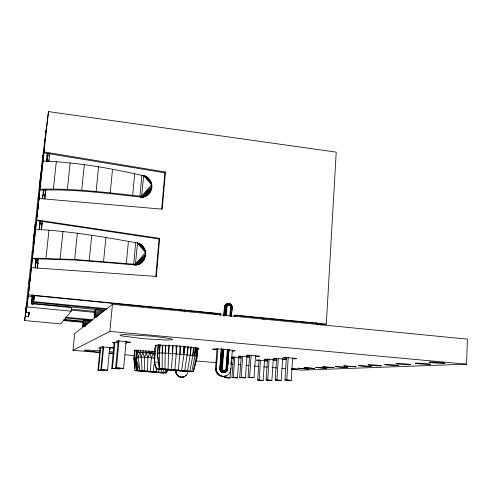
<?xml version="1.0" encoding="UTF-8"?>
<svg xmlns="http://www.w3.org/2000/svg" width="492" height="492" viewBox="0 0 492 492"><rect width="100%" height="100%" fill="white"/><g stroke="black" fill="none" stroke-linecap="round" stroke-linejoin="round"><path stroke-width="0.74" d="M42.945 161.905L43.062 161.032C77.576 162.292 111.801 168.412 145.343 176.148C149.285 177.981 151.923 182.298 151.505 186.659C151.093 191.677 146.782 195.964 141.757 196.333C107.963 192.766 74.083 188.141 39.975 189.26L28.444 294.733L26.088 312.223L29.538 312.549L28.554 316.817L25.32 316.516L24.6 320.55L60.688 323.89L71.199 311.172L71.568 307.568L31.137 303.669L32.134 295.452L219.69 313.914L220.502 313.65L220.385 315.163M141.561 197.169C149.224 197.2 154.537 187.919 150.552 181.302L143.664 175.496L141.561 197.169C109.027 193.639 76.438 189.174 43.604 190.06L39.87 190.029M35.516 229.869L35.602 229.26C69.876 231.185 103.769 236.916 137.496 243.005L144.464 248.909L145.103 250.674L145.423 254.401L144.439 258.042L142.268 261.154L139.999 262.906L135.546 264.345L74.661 259.481L32.441 258.177M135.374 264.911C147.606 264.899 149.353 245.729 137.496 243.005L135.374 264.911L75.977 260.065L32.367 258.675M197.827 348.035L196.911 358.01L193.479 371.552L168.092 369.197L168.725 345.046M136.573 350.009L136.376 352.247L138.178 352.29L138.19 350.04L138.178 352.29L142.944 352.506L143.141 350.255M229.856 316.067L230.594 306.19C228.786 304.665 231.966 303.306 230.287 305.477L230.951 306.879L230.268 316.024M168.092 369.197L164.961 368.988L165.343 345.464M168.024 369.449L166.388 372.905L147.483 371.146L147.852 357.598L146.309 352.604L136.376 352.247M164.961 368.988L162.151 368.816L162.317 345.347M291.129 369.197L301.842 370.125L466.564 364.178L467.4 339.148L112.453 304.296L74.704 333.49L73.013 350.279L99.796 352.604M138.178 352.29L138.375 350.015M159.777 344.523L159.439 352.887L159.728 368.686L162.151 368.816M135.005 370.636L163.818 373.034L135.005 370.636L133.978 358.816L134.654 350.575M197.04 347.807L196.431 356.14L196.911 358.01L193.208 371.509L196.431 356.14L196.88 347.764M224.29 315.913L224.979 306.762C225.785 302.426 232.162 303.189 232.083 307.506L231.406 315.987L232.064 306.854L230.951 306.879L230.766 305.606L228.897 304.216L226.671 305.009L225.945 306.288L225.256 315.477M321.018 325.027L326.307 324.074L336.227 152.126L48.468 111.604L45.897 132.059L46.211 129.63M197.04 355.765L197.31 351.276M316.381 324.222L316.473 322.703M171.431 369.443L173.129 345.322M286.405 357.124L284.942 380.008L291.252 380.384L292.611 358.207M276.633 358.084L275.188 380.027L279.474 380.39L281.215 380.39L282.648 358.324M284.942 380.008L286.787 380.008L288.232 357.284M259.063 359.529L257.648 380.064L261.664 380.396L263.183 380.396L264.536 359.88M267.55 358.674L266.111 380.045L271.885 380.39L273.288 359.221M275.188 380.027L276.904 380.027L278.3 358.705M232.021 307.629L232.003 306.842M249.598 355.156L248.036 377.339L254.069 377.69L255.545 355.704M265.471 319.806L265.563 318.435L262.593 319.173M266.111 380.045L267.709 380.045L269.13 358.853M241.228 356.19L239.696 377.456L243.977 377.813L245.471 377.794L246.935 356.454M257.648 380.064L259.136 380.058L260.502 360.162M193.479 371.552L159.162 368.662L157.495 354.566L158.184 344.757M189.918 371.091L192.821 355.562L193.368 347.936M224.801 376.128L224.684 377.659L229.998 377.979L230.705 368.022M230.982 364.197L231.197 361.134M233.429 357.161L231.935 377.561L237.464 377.887L238.952 356.682M248.036 377.339L249.61 377.321L251.154 355.298M187.538 370.839L190.195 355.236L190.804 346.823M221.824 348.699L220.33 368.526C220.447 372.936 226.861 373.41 227.519 369.166L228.965 349.412M231.935 377.561L233.3 377.542L234.795 357.02M239.696 377.456L241.16 377.432L242.697 356.036M227.372 349.492L225.846 370.002L224.358 371.073L221.763 370.494L221.228 369.074L222.722 349.166M227.778 349.56L226.308 369.381L225.594 370.937L223.86 371.718L222.083 370.888L221.566 369.043L223.054 349.166M224.684 377.659L225.963 377.641L226.129 375.365M221.326 348.711L219.85 369.203L219.979 369.879L221.326 369.578L223.86 371.718L225.299 371.448L226.671 370.033L228.06 349.615M230.557 316.018L231.394 306.35L230.268 304.733L228.897 304.216C223.971 305.274 226.812 312.168 225.582 315.532M228.313 349.671L226.843 369.553L225.594 370.937L224.358 371.073L222.882 370.679L221.91 369.006L223.393 349.166M230.81 316.018L231.394 306.35L230.766 305.606L228.552 304.985L226.923 305.218C224.733 304.333 226.609 303.502 227.464 305.194L226.603 306.442L225.914 315.6M228.534 349.72L227.058 369.633C226.388 373.022 221.037 372.524 220.908 369.111L222.384 349.412M231.031 316.024L231.707 306.836C231.584 303.509 226.338 302.894 225.631 306.227L224.949 315.317M227.347 369.843L228.737 349.252M231.209 315.925L231.88 306.836M227.402 369.83L228.915 349.338M231.4 315.839L232.021 307.463M227.402 369.806L227.12 370.482L228.983 349.363M232.335 350.273L230.933 369.406C230.723 373.17 227.359 376.503 223.54 376.343L224.782 376.103M234.807 316.602L234.924 315.071L326.307 324.074M166.388 372.905L137.102 370.464L135.282 364.523L136.389 350.046M184.746 370.562L187.114 354.892L187.747 346.466M224.37 376.325C219.647 377.235 215.047 372.967 215.558 368.213L217.07 348.324M219.573 315.44L219.69 313.914M222.267 376.349L223.091 376.337C219.081 376.048 215.988 372.112 216.357 368.164L217.851 348.477M223.792 315.956L224.481 306.811L225.674 304.443M221.437 348.705L219.942 368.52C219.549 369.91 221.806 373.772 222.901 371.46L224.838 371.626C224.094 373.508 226.8 371.989 225.594 370.937L226.105 370.863C226.289 372.481 227.642 370.347 226.671 370.033M223.903 315.932L224.592 306.787L225.256 304.948L227.07 305.839L226.332 315.723M221.597 348.699L220.108 368.52C219.869 370.98 222.39 373.237 224.807 372.493M224.069 315.919L224.758 306.768C224.112 304.376 229.948 301.627 229.29 304.886L229.899 305.366M219.85 369.203L220.613 369.135L222.095 349.418M224.66 315.28L225.348 306.178L224.598 306.153M219.979 369.879L221.505 372.057L222.882 370.679L222.286 369.695L223.823 349.172M207.901 314.16L208.005 312.771M150.324 371.368L151.419 357.868L153.584 353.158L155.035 353.287M195.244 347.469L194.574 355.814L195.435 347.512M178.313 369.99L180.687 345.931M184.395 311.977L184.574 309.855M183.461 346.183L183.559 354.535L184.236 346.263M174.875 369.707L176.911 345.605M159.162 368.662L159.728 368.686L157.495 354.566L158.461 344.498M145.97 350.421L145.773 352.678L155.035 353.385M148.793 352.887L148.99 350.63M159.648 238.399L159.076 238.958L155.761 276.836L156.321 276.424L159.648 238.399L36.623 219.942M161.696 209.082L164.875 172.827L165.466 172.022L44.059 151.936L48.468 111.604M165.466 172.022L162.212 209.168L38.966 198.473L38.868 199.211M151.911 353.127L152.108 350.87M155.78 345.538L155.583 347.813L154.697 348.022C153.99 355.009 153.602 362.247 156.265 368.902L189.924 371.731L156.265 368.902M118.221 340.39L115.657 367.887L122.772 368.483L123.64 368.385L126.081 341.03M135.282 364.523L137.047 352.094L138.277 356.995L139.833 370.617L147.483 371.146M140.386 352.377L140.589 350.126M103.074 346.86L100.891 369.726L106.992 370.23L107.625 370.162L109.728 347.315M115.657 367.887L116.475 367.788L119.021 340.372M126.321 263.823L128.394 241.517M132.655 195.681L134.679 173.891M135.687 242.611L133.695 264.376L134.168 264.899L137.785 264.536L137.342 264.013L134.168 264.899M141.88 175.09L139.931 196.345L140.374 197.144L143.941 196.825L143.535 196.025L141.647 196.339L140.374 197.144M73.013 350.279L109.882 331.417L112.453 304.296M111.727 368.379L119.371 368.859L111.727 368.379L114.144 342.555M112.477 368.287L114.913 342.266M157.741 352.856L168.688 353.342L169.463 345.077M195.705 347.555L194.918 355.87L191.831 371.319M97.994 370.082L104.489 370.507L97.994 370.082L100.177 347.401M98.548 370.015L100.669 347.942M100.891 369.726L101.481 369.652L103.652 346.922M103.566 261.596L105.903 237.476M110.239 192.796L112.52 169.248M165.226 353.139L166.025 344.886M89.236 260.428L91.74 235.225M96.106 191.345L98.554 166.739M160.269 344.505L159.439 352.887L157.495 354.566M162.108 352.985L162.864 345.347M197.169 356.319L196.431 356.14L197.255 347.893M74.661 259.481L77.336 233.233M81.721 190.244L84.335 164.623M135.042 368.453L133.978 358.816L134.925 349.683M156.751 368.969L154.34 362.014L156.038 345.372M60.135 258.78L62.982 231.56M67.373 189.518L70.153 162.944M95.571 309.862L94.31 310.95L94.206 317.414L95.571 309.862L104.655 310.741M83.825 320.021L82.902 320.821L82.73 326.43L83.825 320.021L91.42 320.735M32.466 304.499L33.444 295.514M37.121 263.238L37.527 259.518M32.761 304.173L33.739 295.145M32.847 304.683L34.022 295.594M34.126 295.563L33.272 303.429L104.894 310.347M41.199 229.85L42.232 221.4M48.616 161.37L48.782 159.882L48.542 161.376M44.667 198.891L45.645 189.887M106.37 309.413L33.542 302.352L34.286 295.495M37.257 268.042L37.835 262.703M33.542 302.352L34.385 295.538M37.355 268.085L38.425 258.171M41.482 229.961L42.472 220.81M44.87 198.694L45.861 189.543M48.917 161.327L49.741 153.701M45.965 258.343L48.972 230.225M53.364 189.192L56.303 161.739M24.6 320.55L42.829 155.454M33.075 243.411L35.307 223.805L36.137 223.602M25.32 316.516L26.636 304.499L25.793 309.523M33.259 242.507L35.479 223.719M33.431 242.433L35.762 223.651M26.088 312.223L28.598 292.789L44.569 146.167L39.391 185.736L40.873 185.921M37.078 216.677L39.274 194.26M39.975 189.26L44.059 151.936M37.41 213.633L37.663 211.345M37.915 209.057L38.161 206.775M38.327 205.25L38.659 202.206M38.831 200.681L39.077 198.393M39.329 196.111L39.323 194.42M28.554 316.817L29.059 312.18M35.166 265.096L35.412 262.833L38.462 263.152M39.083 229.93L39.415 226.923M39.575 225.416L39.901 222.409M42.583 197.126L42.829 194.838L45.867 195.207M43.056 193.374L43.388 190.361M46.5 161.72L46.826 158.701M46.992 157.194L47.318 154.18M35.19 266.726L36.057 258.392L35.898 259.266M35.16 267.617L36.15 258.669M39.28 229.702L40.209 221.142M42.638 198.823L43.604 190.072M46.666 161.745L47.57 153.449M40 224.327L40.326 221.308M35.873 263.005L36.359 258.534M31.697 304.124L32.681 295.083M31.918 304.093L32.823 295.803M45.024 138.369L42.509 158.369L42.761 156.425M46.254 128.818L44.686 141.493L44.975 139.248M181.64 370.279L185.06 346.362M196.431 356.14L192.821 355.562L193.891 347.272M37.933 198.338L38.007 197.759M37.134 205.644L37.207 205.084M153.178 371.601L154.691 360.408M34.655 228.294L34.717 227.802M33.843 235.674L33.905 235.207M36.857 216.382L37.023 215.213M31.962 252.857L32.023 252.445M31.15 260.305L31.205 259.911M168.688 353.342L190.195 355.236L191.382 346.922M32.244 258.878L32.38 257.999M28.616 283.386L28.665 283.072M28.751 282.506L28.813 282.113M32.146 260.139L32.238 259.536M46.986 161.899L48.253 153.547M31.34 268.078L31.408 267.617L156.321 276.424M187.114 354.892L188.418 346.559M44.052 189.764L43.345 194.248L45.627 194.525M187.907 371.614C187.71 374.596 185.053 377.235 182.022 377.173L183.571 376.97M25.43 312.5L25.572 311.651M183.559 354.535L184.961 346.356M35.824 260.532L35.934 259.936M155.952 371.835L156.653 368.127M35.11 224.826L35.307 223.805M226.105 370.863L226.591 369.467L227.224 369.701M37.146 266.092L37.423 264.739M226.591 369.467L226.308 369.381C225.182 369.756 227.409 371.989 227.132 370.359M28.899 313.656L29.231 312.162M158.565 372.069L159.267 369.123M223.86 371.718C222.784 373.526 224.936 372.536 224.358 371.073M230.139 304.972L229.801 303.748L230.477 304.118M230.945 304.616L231.658 305.637L230.594 306.19M160.939 372.296L161.776 369.363M220.613 369.135L221.91 369.006L223.639 370.839L222.71 372.622L223.448 372.702M163 372.506L163.953 369.597M142.157 370.765L141.186 357.155L142.889 352.383L144.408 357.352L144.728 370.943M225.348 306.178L226.603 306.442L227.925 304.29C228.036 302.986 225.723 303.976 227.341 303.484M143.535 196.025L143.018 197.021L141.757 196.333L142.071 197.12L145.712 196.185L146.155 194.961L141.647 196.339L142.071 197.12L144.845 196.542L144.445 195.748L141.647 196.339L151.505 184.82L143.664 175.496L149.617 179.715L150.909 182.188M164.697 372.69L165.736 369.799M167.052 370.07L165.982 372.85L167.661 369.812M136.61 356.921L144.408 357.352L146.309 352.604L153.584 353.158L154.187 355.304M223.639 370.839C225.945 369.062 224.764 373.545 225.963 371.934M137.342 264.013L136.844 264.751L135.546 264.345L135.89 264.856L139.58 263.878L139.999 262.906L140.423 263.435L135.89 264.856L135.435 264.345L145.423 252.519L137.496 243.005L143.916 247.925L140.048 244.112L140.466 244.77M144.408 357.352L147.852 357.598L149.912 352.862L151.419 357.868L154.992 358.17M221.326 369.578L221.566 369.043M230.945 304.511L231.381 305.04L230.766 305.606M224.838 371.626L225.213 371.165M226.431 371.571L226.861 370.999M136.21 359.301L139.833 370.617L137.834 370.501L136.21 359.301L138.277 356.995L139.771 352.211L141.186 357.155M147.723 177.673L147.36 178.024L146.185 176.597L146.573 177.526M225.102 370.863L225.982 370.101M226.425 371.398L224.241 372.456L222.433 372.137L221.006 370.937L220.33 368.526L219.832 368.52M226.449 371.509L225.926 372.007M231.658 305.637L231.308 305.034M143.633 259.438L144.826 258.601L144.439 258.042L135.435 264.345L139.58 263.878M149.636 191.911L150.896 191.044L150.54 190.213L141.647 196.339L146.954 194.457L147.336 195.256L144.703 196.185M221.763 370.494L220.557 371.103M142.655 260.951L143.885 260.237L143.492 259.69L135.435 264.345L145.423 254.401L145.798 254.985M227.07 305.839L229.29 304.886L230.736 306.122M148.652 193.387L149.968 192.643L149.605 191.825L141.647 196.339L151.505 186.659L151.856 187.513M224.826 305.532L226.64 305.557M220.219 370.519L222.286 369.695M140.638 262.642L142.674 261.695L142.268 261.154L135.435 264.345L145.091 256.258L145.472 256.836M224.1 372.702L225.361 372.346M183.03 376.983L184.537 376.601M231.394 306.35C232.722 306.731 231.707 306.571 231.381 305.04M227.464 305.194L229.29 304.886M143.387 196.652L142.071 197.12L146.548 195.761L146.155 194.961M208.786 312.771L210.182 313.306L211.529 312.844M210.182 313.306L217.562 313.57M221.505 372.057L222.181 372.364M139.999 262.906L135.435 264.345L140.81 262.384L141.222 262.919L135.89 264.856L138.701 264.247L138.264 263.718M231.701 305.594L231.88 306.239M46.678 155.454L48.124 155.054M220.994 371.626L222.335 370.661L222.126 369.775M141.266 245.28L142.01 245.852M224.481 306.811C225.361 305.071 227.901 302.119 230.471 304.216M229.838 304.48L227.925 304.29M315.138 323.318L316.627 323.035M317.34 324.794L321.848 323.964L234.063 315.329M227.249 303.49L228.067 303.435L228.552 304.985M33.714 242.371L34.089 242.335M215.558 368.213L216.357 368.164M226.172 304.025L226.732 303.705L227.636 304.72L228.528 304.812M175.601 371.706L176.111 371.681C176.327 374.492 178.688 376.958 181.523 377.167C178.104 377.333 175.238 373.988 175.595 370.654M215.57 369.529L216.369 369.48M175.779 372.745L176.296 372.721M215.803 370.82L216.603 370.784M176.136 373.736L176.653 373.717M216.246 372.057L217.052 372.02M155.349 345.261C169.728 344.947 184.156 346.362 198.362 348.521L198.996 349.172L197.538 349.209M176.653 374.646L177.169 374.627M216.898 373.194L217.698 373.164M109.427 349L110.528 348.969L110.054 348.791M177.317 375.451L177.84 375.439M217.722 374.197L218.534 374.172M185.668 375.396L186.216 375.378M178.11 376.128L178.633 376.109M218.706 375.039L219.518 375.015M229.321 303.564L229.924 303.792M179.008 376.651L179.531 376.638M219.813 375.691L220.631 375.667M179.974 377.001L180.502 376.989M221.013 376.128L221.837 376.116M228.897 304.216L228.54 303.386L229.266 303.509M227.974 303.38L228.626 303.386M180.988 377.179L182.55 377.161M267.888 360.962L264.272 360.857M137.834 243.645L139.199 243.657L142.705 246.492M110.183 347.826L113.787 347.899L101.61 346.829L102.127 347.014M102.195 348.004L98.738 347.93L99.249 348.108M246.855 357.106L248.964 357.21M232.193 356.946L240.865 357.604M282.162 359.449C298.927 359.916 262.943 357.37 276.744 359.019M238.22 357.875L240.926 358.01M272.906 360.181C288.706 360.667 254.321 358.127 267.679 359.763M231.468 358.656L233.423 358.754M155.06 351.546L134.101 350.562L135.349 351.091M291.375 368.539L297.519 369.148L291.547 368.926M147.852 357.598L151.419 357.868M286.787 380.008L291.252 380.384M249.61 377.321L254.069 377.69M276.904 380.027L281.215 380.39M241.16 377.432L245.471 377.794M267.709 380.045L271.885 380.39M116.475 367.788L123.64 368.385M233.3 377.542L237.464 377.887M259.136 380.058L263.183 380.396M225.963 377.641L229.998 377.979M101.481 369.652L107.625 370.162M154.34 362.014L158.904 362.401M108.984 353.397L113.572 353.797M125.054 354.793L134.236 355.593M195.465 360.9L216.129 362.69M230.668 363.951L232.962 364.154M238.319 364.615L240.619 364.818M245.975 365.279L249.038 365.544M254.395 366.011L258.983 366.411M263.577 366.811L267.402 367.143M271.996 367.536L276.59 367.936M281.947 368.403L285.772 368.736M133.978 358.816L136.241 359.012M82.896 326.147L85.165 326.356M82.73 326.43L84.261 326.571M109.882 331.417L466.564 364.178M65.768 317.223L92.496 319.738M65.534 317.992L92.232 320.501M83.72 321.018L90.553 321.657M64.366 319.376L82.662 321.091M63.406 320.028L83.222 321.879M83.609 322.002L89.661 322.567M63.339 320.495L83.173 322.346M83.486 322.937L88.068 323.367M83.357 323.81L87.158 324.16M83.234 324.585L87.059 324.935M95.165 313.275L100.466 313.779M27.029 306.947L71.199 311.172M95.017 314.29L98.8 314.652M94.864 315.206L98.689 315.569M94.71 315.981L97.767 316.27M94.562 316.608L96.856 316.823M94.427 317.057L95.952 317.205M94.12 317.303L95.645 317.445M94.206 317.414L95.835 317.475M33.72 301.639L106.979 308.748M95.448 311.024L103.025 311.756M70.922 309.111L94.581 311.387M95.313 312.174L102.127 312.826M71.297 310.151L94.107 312.34M28.444 294.733L220.502 313.65M31.439 295.643L34.489 295.944M211.646 313.582L216.99 314.105M28.222 296.055L31.931 296.418M30.609 279.911L29.096 279.757L29.003 280.348L30.51 280.502M233.712 357.493L231.265 357.186M259.216 360.452L256.387 360.089L267.962 360.827M231.277 358.164L233.288 358.373M248.983 356.786L238.386 356.116L241.486 356.682M39.704 223.786L41.968 224.051M46.629 155.921L48.154 156.105M46.316 158.83L47.841 159.014M190.195 355.236L192.821 355.562M36.531 220.594L159.076 238.958M43.936 152.846L164.875 172.827M144.445 195.748L145.712 196.185M222.083 372.395L222.796 372.592M145.737 177.083L145.343 176.148L148.418 178.301L146.185 176.597M140.048 244.112L142.305 245.846M145.343 176.148L149.617 179.715M143.523 247.285L139.199 243.657L139.623 244.327M143.676 248.552L144.851 249.536L144.464 248.909M143.738 248.522L144.851 249.536M143.664 175.496L151.185 183.018L151.536 183.897M137.496 243.005L145.484 251.283M148.787 179.217L149.586 180.146M145.423 252.519L145.804 253.122M148.768 194.063L148.393 193.251L141.647 196.339L151.179 188.473L151.53 189.315M222.679 370.95L222.901 371.46M151.505 184.82L151.856 185.687M226.117 305.821L226.271 306.362M230.988 305.993L231.234 306.86M154.371 357.167L154.672 358.643M179.881 345.858L180.004 354.203M176.105 345.55L176.197 353.883M226.923 305.218L226.923 305.741M172.348 345.273L172.385 353.594M176.111 370.617L176.111 371.681M114.126 353.25A17.89 0.713 4.8 0 1 109.507 352.985M99.845 352.241A17.89 0.713 4.8 0 1 84.409 350.255A17.89 0.713 4.8 0 1 99.679 350.814M109.415 351.675A17.89 0.713 4.8 0 1 112.816 352.032M249.715 355.808A6.574 0.32 4.3 0 1 248.202 355.193A6.574 0.32 4.3 0 1 258.417 356.005A6.574 0.32 4.3 0 1 255.453 356.263M286.356 358.225A6.667 0.326 4.2 0 1 285.046 357.629A6.667 0.326 4.2 0 1 295.237 358.404A6.667 0.326 4.2 0 1 292.961 358.723M114.427 343.059A6.9 0.351 4.8 0 1 112.834 342.58A6.9 0.351 4.8 0 1 118.031 342.77M125.731 343.619A6.9 0.351 4.8 0 1 126.216 343.84M117.963 341.528A7.171 0.381 4.8 0 1 119.642 341.11A7.171 0.381 4.8 0 1 129.863 342.1A7.171 0.381 4.8 0 1 126.339 342.34M216.142 349.837A11.347 0.603 4.4 0 1 215.625 348.939A11.347 0.603 4.4 0 1 231.664 350.156A11.347 0.603 4.4 0 1 231.99 351.036M298.103 368.244L308.373 369.031L298.103 368.244M304.093 367.647L314.689 368.459L304.093 367.647M315.821 367.481L326.743 368.317L315.821 367.481M322.777 366.817L334.062 367.678L322.777 366.817M335.888 366.614L335.581 366.724L347.555 367.499L335.888 366.614M344.031 365.876L343.68 365.993L356.11 366.792L344.031 365.876M358.816 365.624L358.397 365.747L371.325 366.571L358.816 365.624M125.103 334.622L119.888 334.978L121.856 335.962L142.575 338.631L166.8 340.058L172.526 339.781L171.351 338.853L163.289 337.494L150.392 336.085L125.103 334.622M137.834 370.501L137.102 370.464L135.737 362.087L137.834 370.501M85.276 325.968L83 325.766L85.27 325.981M85.393 325.452L83.111 325.243L85.38 325.458M430.316 362.518A8.1 0.437 3.7 0 0 444.301 363.379A8.1 0.437 3.7 0 0 436.767 362.26A8.1 0.437 3.7 0 0 430.316 362.518M416.607 363.576A7.724 0.4 3.8 0 0 429.934 364.406A7.724 0.4 3.8 0 0 422.579 363.342A7.724 0.4 3.8 0 0 416.607 363.576M397.351 363.945A7.386 0.369 3.8 0 0 410.076 364.744A7.386 0.369 3.8 0 0 402.819 363.729A7.386 0.369 3.8 0 0 397.351 363.945M385.962 364.867A7.079 0.344 3.9 0 0 398.139 365.636A7.079 0.344 3.9 0 0 391.06 364.67A7.079 0.344 3.9 0 0 385.962 364.867M369.228 365.162A6.796 0.32 4 0 0 380.894 365.907A6.796 0.32 4 0 0 373.914 364.978A6.796 0.32 4 0 0 369.228 365.162"/></g></svg>
